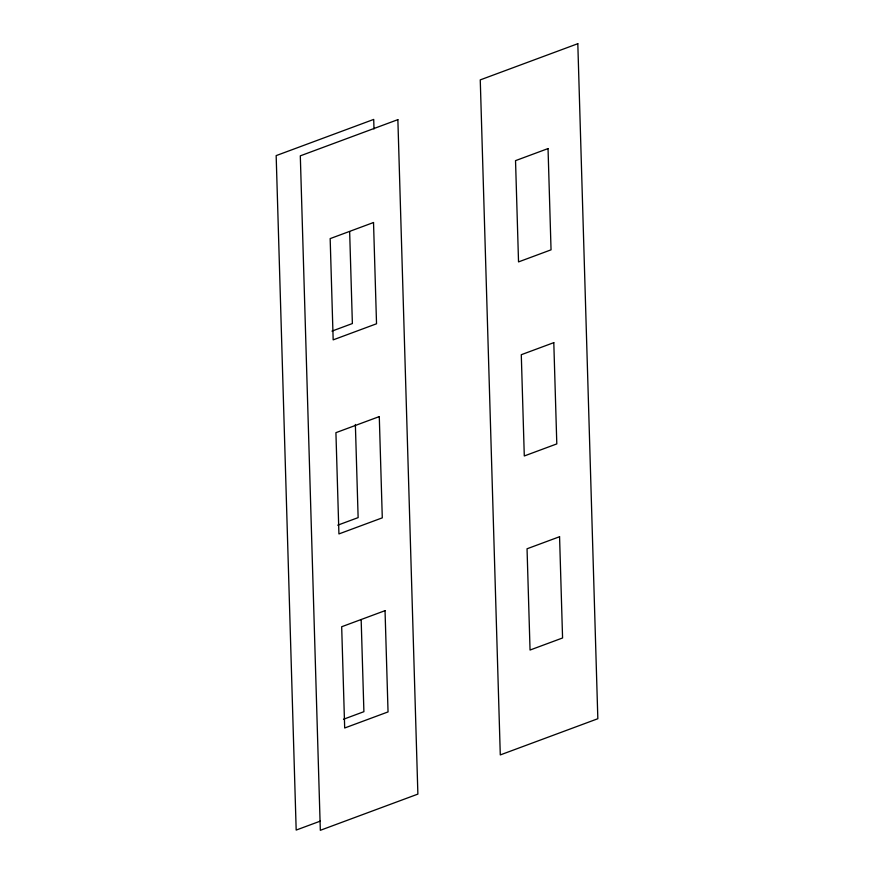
<?xml version="1.0" encoding="UTF-8"?>
<svg xmlns="http://www.w3.org/2000/svg" width="874" height="874" viewBox="0 0 874 874"><rect width="100%" height="100%" fill="white"/><g stroke="black" fill="none" stroke-linecap="round" stroke-linejoin="round"><path stroke-width="1.31" d="M331.967 331.115L352.375 323.544L349.655 231.741M337.735 525.187L358.132 517.616L355.368 424.458M343.493 719.258L363.901 711.687L361.17 619.885M320.245 821.145L296.177 830.071L276.162 155.616L373.711 119.421L373.996 128.959M577.812 43.7L480.252 79.895L500.289 754.918L597.838 718.723L577.812 43.7M397.867 119.651L300.306 155.845L320.332 830.3L417.881 794.105L397.867 119.651M548.042 148.58L515.529 160.641L518.533 261.905L551.046 249.833L548.042 148.58M373.526 222.52L330.164 238.613L333.169 339.866L376.53 323.773L373.526 222.52M553.799 342.652L521.286 354.713L524.291 455.966L556.804 443.905L553.799 342.652M379.283 416.592L335.922 432.674L338.926 533.927L382.288 517.845L379.283 416.592M559.568 536.723L527.044 548.785L530.048 650.038L562.572 637.976L559.568 536.723M385.041 610.664L341.679 626.745L344.684 727.998L388.045 711.917L385.041 610.664"/></g></svg>
